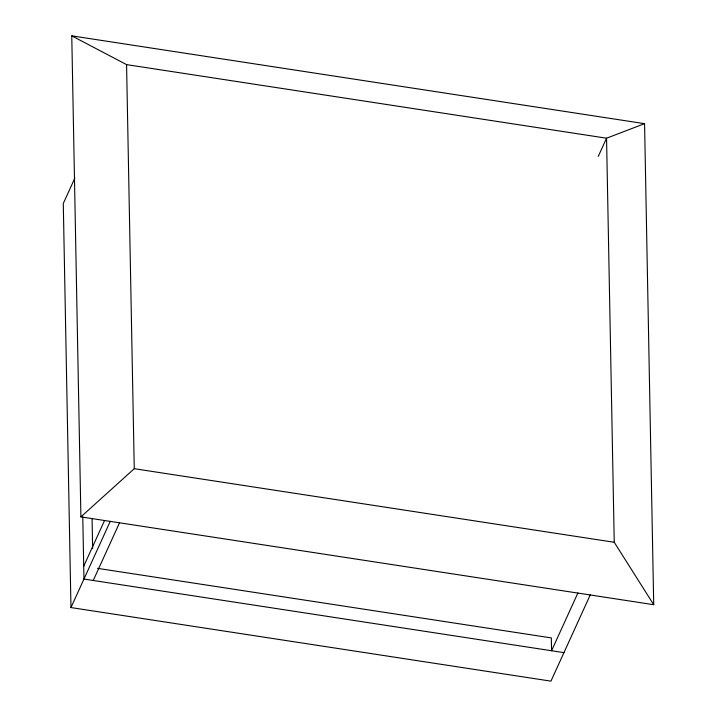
<?xml version="1.0" encoding="UTF-8"?>
<svg xmlns="http://www.w3.org/2000/svg" width="717" height="717" viewBox="0 0 717 717"><rect width="100%" height="100%" fill="white"/><g stroke="black" fill="none" stroke-linecap="round" stroke-linejoin="round"><path stroke-width="1.08" d="M74.882 178.04L63.284 203.494L70.965 607.568L550.952 681.15L590.261 594.895M83.719 566.224L104.494 520.641M70.965 607.568L110.275 521.313M93.246 580.474L119.56 522.738M598.256 156.423L606.555 138.202L644.565 123.665L653.716 604.7L80.904 516.885L71.763 35.85L644.565 123.665M577.884 593.004L551.57 650.74L551.328 637.915L97.431 568.33M80.904 516.885L134.258 468.694L126.568 64.62L71.763 35.85M126.568 64.62L606.555 138.202L614.245 542.276L653.716 604.7M134.258 468.694L614.245 542.276M563.947 652.64L83.961 579.058L82.778 517.029M92.063 518.454L92.636 548.639"/></g></svg>
